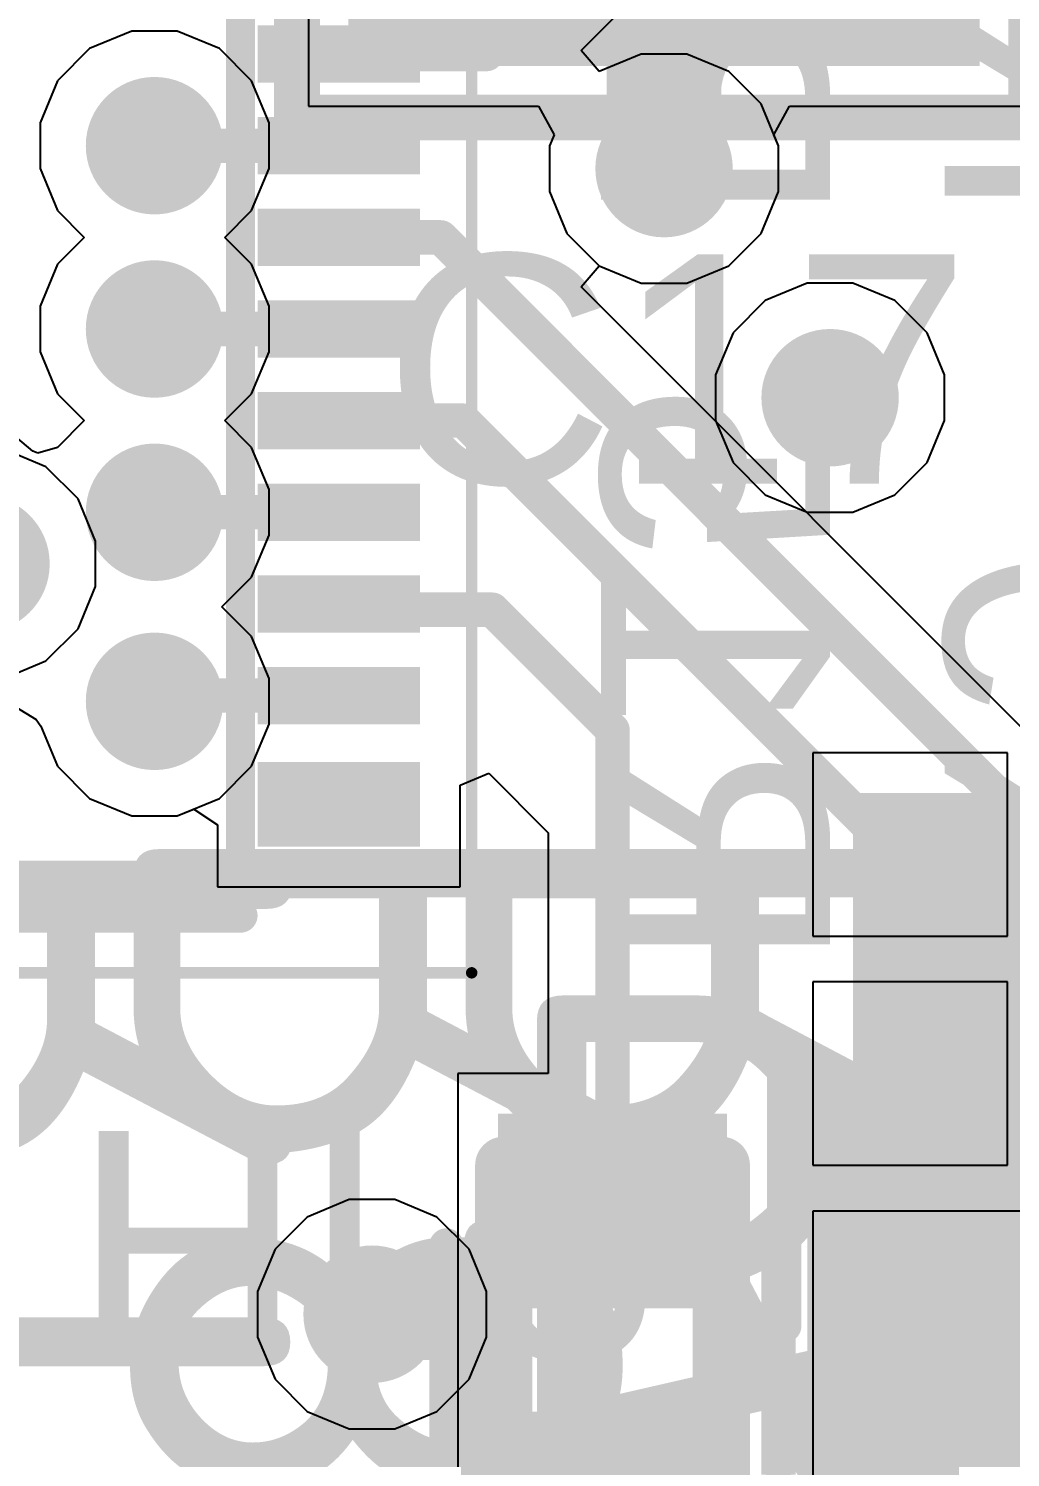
# Model space of a CAD drawing. Header units: inches. Extents: x -1.9 to 51.5, y -1.6 to 35.1.
# Drawn here: x 42.5 to 46.79, y 10.38 to 16.61 of the extents above; entities that cross this region are included whole.
import ezdxf

# ---------------------------------------------------------------- set-up
doc = ezdxf.new("R2010")
doc.units = ezdxf.units.IN
for name, color, linetype in [('Assembly Notes', 76, 'Continuous'), ('Bottom Layer', 76, 'Continuous'), ('Bottom Layer 1', 5, 'Continuous'), ('Bottom Overlay', 54, 'Continuous'), ('Bottom Paste', 16, 'Continuous'), ('Bottom Solder', 6, 'Continuous'), ('Mechanical 13', 56, 'Continuous'), ('Mechanical 15', 56, 'Continuous'), ('Mechanical 16', 56, 'Continuous'), ('Mechanical 5', 56, 'Continuous'), ('Top Layer', 16, 'Continuous'), ('Top Layer 1', 1, 'Continuous'), ('Top Overlay', 2, 'Continuous'), ('Top Paste', 8, 'Continuous'), ('Top Solder', 216, 'Continuous'), ('Via Holes', 16, 'Continuous')]:
    doc.layers.add(name, color=color, linetype=linetype)
doc.styles.add('Arial', font='', dxfattribs={"height": 0.2})
doc.styles.add('GOST type B', font='', dxfattribs={"height": 0.2})
doc.styles.get('Arial').set_extended_font_data('Arial')
doc.styles.get('GOST type B').set_extended_font_data('GOST type B')

# ---------------------------------------------------------------- blocks, each defined once
blk = doc.blocks.new('0603R_B_99')
at = {"layer": 'Bottom Layer 1'}
for points in [[(-0.25000077, 0.47500032), (-0.25000077, -0.47500032), (-1.05000171, -0.47500032), (-1.05000171, 0.47500032)], [(1.04999917, 0.47500032), (1.04999917, -0.47500032), (0.24999823, -0.47500032), (0.24999823, 0.47500032)]]:
    blk.add_hatch(color=5, dxfattribs=at).paths.add_polyline_path(points)
at = {"layer": 'Bottom Paste'}
for points in [[(-0.25000077, 0.47500032), (-0.25000077, -0.47500032), (-1.05000171, -0.47500032), (-1.05000171, 0.47500032)], [(1.04999917, 0.47500032), (1.04999917, -0.47500032), (0.24999823, -0.47500032), (0.24999823, 0.47500032)]]:
    blk.add_hatch(color=16, dxfattribs=at).paths.add_polyline_path(points)
at = {"layer": 'Bottom Solder'}
for points in [[(-0.22499955, 0.50000154), (-0.22499955, -0.50000154), (-1.07500293, -0.50000154), (-1.07500293, 0.50000154)], [(1.07500039, 0.50000154), (1.07500039, -0.50000154), (0.22499701, -0.50000154), (0.22499701, 0.50000154)]]:
    blk.add_hatch(color=6, dxfattribs=at).paths.add_polyline_path(points)
at = {"layer": 'Assembly Notes'}
for points in [[(0.8499983, 0.47500032, 0.2499995, 0.2499995, 0), (-0.8500008399999999, 0.47500032, 0.2499995, 0.2499995, 0)], [(-0.8500008399999999, -0.47500032, 0.2499995, 0.2499995, 0), (-0.8500008399999999, 0.47500032, 0.2499995, 0.2499995, 0)], [(0.8499983, -0.47500032, 0.2499995, 0.2499995, 0), (-0.8500008399999999, -0.47500032, 0.2499995, 0.2499995, 0)]]:
    blk.add_lwpolyline(points, format="xyseb", dxfattribs=at)
for points in [[(-0.9125000799999999, 0.47500032, 0.12499848, 0.12499848, 1), (-0.7875015999999999, 0.47500032, 0.12499848, 0.12499848, 1)], [(-0.9125000799999999, 0.47500032, 0.12499848, 0.12499848, 1), (-0.7875015999999999, 0.47500032, 0.12499848, 0.12499848, 1)], [(-0.9125000799999999, -0.47500032, 0.12499848, 0.12499848, 1), (-0.7875015999999999, -0.47500032, 0.12499848, 0.12499848, 1)], [(-0.9125000799999999, -0.47500032, 0.12499848, 0.12499848, 1), (-0.7875015999999999, -0.47500032, 0.12499848, 0.12499848, 1)]]:
    blk.add_lwpolyline(points, format="xyseb", close=True, dxfattribs=at)
at = {"layer": 'Bottom Overlay'}
for points in [[(0.499999, 0.72499982, 0.1499997, 0.1499997, 0), (-0.499999, 0.72499982, 0.1499997, 0.1499997, 0)], [(0.499999, -0.72499982, 0.1499997, 0.1499997, 0), (-0.499999, -0.72499982, 0.1499997, 0.1499997, 0)]]:
    blk.add_lwpolyline(points, format="xyseb", dxfattribs=at)
for points in [[(-0.53749956, 0.72499982, 0.07499858, 0.07499858, 1), (-0.46249844, 0.72499982, 0.07499858, 0.07499858, 1)], [(-0.53749956, -0.72499982, 0.07499858, 0.07499858, 1), (-0.46249844, -0.72499982, 0.07499858, 0.07499858, 1)]]:
    blk.add_lwpolyline(points, format="xyseb", close=True, dxfattribs=at)
at = {"layer": 'Assembly Notes', "style": 'GOST type B', "text_generation_flag": 2}
blk.add_text('R14', height=2.15000078, rotation=-180, dxfattribs=at).set_placement((-2.40000028, -1.39999974))
blk = doc.blocks.new('0603R_B_102')
at = {"layer": 'Bottom Layer 1'}
for points in [[(-0.25000077, 0.47500032), (-0.25000077, -0.47500032), (-1.05000171, -0.47500032), (-1.05000171, 0.47500032)], [(1.04999917, 0.47500032), (1.04999917, -0.47500032), (0.24999823, -0.47500032), (0.24999823, 0.47500032)]]:
    blk.add_hatch(color=5, dxfattribs=at).paths.add_polyline_path(points)
at = {"layer": 'Bottom Paste'}
for points in [[(-0.25000077, 0.47500032), (-0.25000077, -0.47500032), (-1.05000171, -0.47500032), (-1.05000171, 0.47500032)], [(1.04999917, 0.47500032), (1.04999917, -0.47500032), (0.24999823, -0.47500032), (0.24999823, 0.47500032)]]:
    blk.add_hatch(color=16, dxfattribs=at).paths.add_polyline_path(points)
at = {"layer": 'Bottom Solder'}
for points in [[(-0.22499955, 0.50000154), (-0.22499955, -0.50000154), (-1.07500293, -0.50000154), (-1.07500293, 0.50000154)], [(1.07500039, 0.50000154), (1.07500039, -0.50000154), (0.22499701, -0.50000154), (0.22499701, 0.50000154)]]:
    blk.add_hatch(color=6, dxfattribs=at).paths.add_polyline_path(points)
at = {"layer": 'Assembly Notes'}
for points in [[(-0.8500008399999999, -0.47500032, 0.2499995, 0.2499995, 0), (-0.8500008399999999, 0.47500032, 0.2499995, 0.2499995, 0)], [(0.8499983, -0.47500032, 0.2499995, 0.2499995, 0), (-0.8500008399999999, -0.47500032, 0.2499995, 0.2499995, 0)]]:
    blk.add_lwpolyline(points, format="xyseb", dxfattribs=at)
blk.add_lwpolyline([(-0.9125000799999999, -0.47500032, 0.12499848, 0.12499848, 1), (-0.7875015999999999, -0.47500032, 0.12499848, 0.12499848, 1)], format="xyseb", close=True, dxfattribs=at)
blk.add_lwpolyline([(-0.9125000799999999, -0.47500032, 0.12499848, 0.12499848, 1), (-0.7875015999999999, -0.47500032, 0.12499848, 0.12499848, 1)], format="xyseb", close=True, dxfattribs=at)
at = {"layer": 'Bottom Overlay'}
blk.add_lwpolyline([(0.499999, -0.72499982, 0.1499997, 0.1499997, 0), (-0.499999, -0.72499982, 0.1499997, 0.1499997, 0)], format="xyseb", dxfattribs=at)
for points in [[(-0.53749956, -0.72499982, 0.07499858, 0.07499858, 1), (-0.46249844, -0.72499982, 0.07499858, 0.07499858, 1)], [(0.46249844, -0.72499982, 0.07499858, 0.07499858, 1), (0.53749956, -0.72499982, 0.07499858, 0.07499858, 1)]]:
    blk.add_lwpolyline(points, format="xyseb", close=True, dxfattribs=at)
at = {"layer": 'Assembly Notes', "style": 'GOST type B', "text_generation_flag": 2}
blk.add_text('R8', height=2.15000078, rotation=-180, dxfattribs=at).set_placement((-2.40000028, -1.39999974))
blk = doc.blocks.new('0603R_B_103')
at = {"layer": 'Assembly Notes', "style": 'GOST type B', "text_generation_flag": 2}
blk.add_text('R7', height=2.15000078, rotation=-180, dxfattribs=at).set_placement((-2.40000028, -1.39999974))
blk = doc.blocks.new('DF40C_40DP_B_106')
at = {"layer": 'Bottom Layer 1'}
for points in [[(0.90000074, 1.68500171), (1.10000034, 1.68500171), (1.10000034, 1.02500049), (0.90000074, 1.02500049)], [(1.29999994, 1.68500171), (1.49999954, 1.68500171), (1.49999954, 1.02500049), (1.29999994, 1.02500049)], [(1.69999914, 1.68500171), (1.89999874, 1.68500171), (1.89999874, 1.02500049), (1.69999914, 1.02500049)], [(2.10000088, 1.68500171), (2.30000048, 1.68500171), (2.30000048, 1.02500049), (2.10000088, 1.02500049)], [(2.50000008, 1.68500171), (2.69999968, 1.68500171), (2.69999968, 1.02500049), (2.50000008, 1.02500049)], [(2.89999928, 1.68500171), (3.09999888, 1.68500171), (3.09999888, 1.02500049), (2.89999928, 1.02500049)], [(3.300001019999999, 1.68500171), (3.50000062, 1.68500171), (3.50000062, 1.02500049), (3.300001019999999, 1.02500049)], [(3.70000022, 1.68500171), (3.89999982, 1.68500171), (3.89999982, 1.02500049), (3.70000022, 1.02500049)], [(4.11500066, 1.68500171), (4.435000019999999, 1.68500171), (4.435000019999999, 1.02500049), (4.11500066, 1.02500049)]]:
    blk.add_hatch(color=5, dxfattribs=at).paths.add_polyline_path(points)
at = {"layer": 'Bottom Paste'}
for points in [[(0.90000074, 1.68500171), (1.10000034, 1.68500171), (1.10000034, 1.02500049), (0.90000074, 1.02500049)], [(1.29999994, 1.68500171), (1.49999954, 1.68500171), (1.49999954, 1.02500049), (1.29999994, 1.02500049)], [(1.69999914, 1.68500171), (1.89999874, 1.68500171), (1.89999874, 1.02500049), (1.69999914, 1.02500049)], [(2.10000088, 1.68500171), (2.30000048, 1.68500171), (2.30000048, 1.02500049), (2.10000088, 1.02500049)], [(2.50000008, 1.68500171), (2.69999968, 1.68500171), (2.69999968, 1.02500049), (2.50000008, 1.02500049)], [(2.89999928, 1.68500171), (3.09999888, 1.68500171), (3.09999888, 1.02500049), (2.89999928, 1.02500049)], [(3.300001019999999, 1.68500171), (3.50000062, 1.68500171), (3.50000062, 1.02500049), (3.300001019999999, 1.02500049)], [(3.70000022, 1.68500171), (3.89999982, 1.68500171), (3.89999982, 1.02500049), (3.70000022, 1.02500049)], [(4.11500066, 1.68500171), (4.435000019999999, 1.68500171), (4.435000019999999, 1.02500049), (4.11500066, 1.02500049)]]:
    blk.add_hatch(color=16, dxfattribs=at).paths.add_polyline_path(points)
at = {"layer": 'Bottom Solder'}
for points in [[(0.87499952, 1.71000293), (1.12500156, 1.71000293), (1.12500156, 0.9999992699999999), (0.87499952, 0.9999992699999999)], [(1.27499872, 1.71000293), (1.52500076, 1.71000293), (1.52500076, 0.9999992699999999), (1.27499872, 0.9999992699999999)], [(1.67499792, 1.71000293), (1.92499996, 1.71000293), (1.92499996, 0.9999992699999999), (1.67499792, 0.9999992699999999)], [(2.07499966, 1.71000293), (2.3250017, 1.71000293), (2.3250017, 0.9999992699999999), (2.07499966, 0.9999992699999999)], [(2.47499886, 1.71000293), (2.7250009, 1.71000293), (2.7250009, 0.9999992699999999), (2.47499886, 0.9999992699999999)], [(2.87499806, 1.71000293), (3.1250001, 1.71000293), (3.1250001, 0.9999992699999999), (2.87499806, 0.9999992699999999)], [(3.2749998, 1.71000293), (3.52500184, 1.71000293), (3.52500184, 0.9999992699999999), (3.2749998, 0.9999992699999999)], [(3.674999, 1.71000293), (3.925001039999999, 1.71000293), (3.925001039999999, 0.9999992699999999), (3.674999, 0.9999992699999999)], [(4.08999944, 1.71000293), (4.46000124, 1.71000293), (4.46000124, 0.9999992699999999), (4.08999944, 0.9999992699999999)]]:
    blk.add_hatch(color=6, dxfattribs=at).paths.add_polyline_path(points)
at = {"layer": 'Bottom Overlay'}
blk.add_lwpolyline([(4.760000639999999, -0.9249994199999999, 0.1499997, 0.1499997, 0), (4.760000639999999, 0.9249994199999999, 0.1499997, 0.1499997, 0)], format="xyseb", dxfattribs=at)
blk.add_lwpolyline([(4.72250008, 0.9249994199999999, 0.07499858, 0.07499858, 1), (4.797501199999999, 0.9249994199999999, 0.07499858, 0.07499858, 1)], format="xyseb", close=True, dxfattribs=at)
at = {"layer": 'Mechanical 13'}
for points in [[(4.760000639999999, 0.9249994199999999, 0.127, 0.127, 0), (-4.760000639999999, 0.9249994199999999, 0.127, 0.127, 0)], [(4.760000639999999, -0.9249994199999999, 0.127, 0.127, 0), (4.760000639999999, 0.9249994199999999, 0.127, 0.127, 0)]]:
    blk.add_lwpolyline(points, format="xyseb", dxfattribs=at)
blk.add_lwpolyline([(4.72825064, 0.9249994199999999, 0.0635, 0.0635, 1), (4.79175064, 0.9249994199999999, 0.0635, 0.0635, 1)], format="xyseb", close=True, dxfattribs=at)
blk.add_lwpolyline([(4.72825064, 0.9249994199999999, 0.0635, 0.0635, 1), (4.79175064, 0.9249994199999999, 0.0635, 0.0635, 1)], format="xyseb", close=True, dxfattribs=at)
at = {"layer": 'Mechanical 15'}
for points in [[(5.01000014, 1.93499994, 0.0499999, 0.0499999, 0), (-5.01000014, 1.93499994, 0.0499999, 0.0499999, 0)], [(5.01000014, -1.93499994, 0.0499999, 0.0499999, 0), (5.01000014, 1.93499994, 0.0499999, 0.0499999, 0)]]:
    blk.add_lwpolyline(points, format="xyseb", dxfattribs=at)
blk.add_lwpolyline([(4.9975008, 1.93499994, 0.02499868, 0.02499868, 1), (5.02249948, 1.93499994, 0.02499868, 0.02499868, 1)], format="xyseb", close=True, dxfattribs=at)
blk.add_lwpolyline([(4.9975008, 1.93499994, 0.02499868, 0.02499868, 1), (5.02249948, 1.93499994, 0.02499868, 0.02499868, 1)], format="xyseb", close=True, dxfattribs=at)
blk = doc.blocks.new('0603R_164')
at = {"layer": 'Top Layer 1'}
for points in [[(-1.05000171, -0.47500032), (-1.05000171, 0.47500032), (-0.25000077, 0.47500032), (-0.25000077, -0.47500032)], [(0.24999823, -0.47500032), (0.24999823, 0.47500032), (1.04999917, 0.47500032), (1.04999917, -0.47500032)]]:
    blk.add_hatch(color=1, dxfattribs=at).paths.add_polyline_path(points)
at = {"layer": 'Top Paste'}
for points in [[(-1.05000171, -0.47500032), (-1.05000171, 0.47500032), (-0.25000077, 0.47500032), (-0.25000077, -0.47500032)], [(0.24999823, -0.47500032), (0.24999823, 0.47500032), (1.04999917, 0.47500032), (1.04999917, -0.47500032)]]:
    blk.add_hatch(color=8, dxfattribs=at).paths.add_polyline_path(points)
at = {"layer": 'Top Solder'}
for points in [[(-1.07500293, -0.50000154), (-1.07500293, 0.50000154), (-0.22499955, 0.50000154), (-0.22499955, -0.50000154)], [(0.22499701, -0.50000154), (0.22499701, 0.50000154), (1.07500039, 0.50000154), (1.07500039, -0.50000154)]]:
    blk.add_hatch(color=216, dxfattribs=at).paths.add_polyline_path(points)
at = {"layer": 'Assembly Notes'}
for points in [[(-0.8500008399999999, 0.47500032, 0.2499995, 0.2499995, 0), (0.8499983, 0.47500032, 0.2499995, 0.2499995, 0)], [(-0.8500008399999999, -0.47500032, 0.2499995, 0.2499995, 0), (-0.8500008399999999, 0.47500032, 0.2499995, 0.2499995, 0)], [(0.8499983, -0.47500032, 0.2499995, 0.2499995, 0), (0.8499983, 0.47500032, 0.2499995, 0.2499995, 0)], [(-0.8500008399999999, -0.47500032, 0.2499995, 0.2499995, 0), (0.8499983, -0.47500032, 0.2499995, 0.2499995, 0)]]:
    blk.add_lwpolyline(points, format="xyseb", dxfattribs=at)
for points in [[(-0.9125000799999999, 0.47500032, 0.12499848, 0.12499848, 1), (-0.7875015999999999, 0.47500032, 0.12499848, 0.12499848, 1)], [(-0.9125000799999999, 0.47500032, 0.12499848, 0.12499848, 1), (-0.7875015999999999, 0.47500032, 0.12499848, 0.12499848, 1)], [(0.78749906, 0.47500032, 0.12499848, 0.12499848, 1), (0.9124975399999999, 0.47500032, 0.12499848, 0.12499848, 1)], [(0.78749906, 0.47500032, 0.12499848, 0.12499848, 1), (0.9124975399999999, 0.47500032, 0.12499848, 0.12499848, 1)], [(-0.9125000799999999, -0.47500032, 0.12499848, 0.12499848, 1), (-0.7875015999999999, -0.47500032, 0.12499848, 0.12499848, 1)], [(-0.9125000799999999, -0.47500032, 0.12499848, 0.12499848, 1), (-0.7875015999999999, -0.47500032, 0.12499848, 0.12499848, 1)], [(0.78749906, -0.47500032, 0.12499848, 0.12499848, 1), (0.9124975399999999, -0.47500032, 0.12499848, 0.12499848, 1)], [(0.78749906, -0.47500032, 0.12499848, 0.12499848, 1), (0.9124975399999999, -0.47500032, 0.12499848, 0.12499848, 1)]]:
    blk.add_lwpolyline(points, format="xyseb", close=True, dxfattribs=at)
at = {"layer": 'Top Overlay'}
for points in [[(-0.499999, 0.72499982, 0.1499997, 0.1499997, 0), (0.499999, 0.72499982, 0.1499997, 0.1499997, 0)], [(-0.499999, -0.72499982, 0.1499997, 0.1499997, 0), (0.499999, -0.72499982, 0.1499997, 0.1499997, 0)]]:
    blk.add_lwpolyline(points, format="xyseb", dxfattribs=at)
for points in [[(-0.53749956, 0.72499982, 0.07499858, 0.07499858, 1), (-0.46249844, 0.72499982, 0.07499858, 0.07499858, 1)], [(0.46249844, 0.72499982, 0.07499858, 0.07499858, 1), (0.53749956, 0.72499982, 0.07499858, 0.07499858, 1)], [(-0.53749956, -0.72499982, 0.07499858, 0.07499858, 1), (-0.46249844, -0.72499982, 0.07499858, 0.07499858, 1)], [(0.46249844, -0.72499982, 0.07499858, 0.07499858, 1), (0.53749956, -0.72499982, 0.07499858, 0.07499858, 1)]]:
    blk.add_lwpolyline(points, format="xyseb", close=True, dxfattribs=at)
at = {"layer": 'Assembly Notes', "style": 'GOST type B'}
blk.add_text('R6', height=2.15000078, rotation=360, dxfattribs=at).set_placement((-2.40000028, 1.39999974))
blk = doc.blocks.new('0805D_170')
at = {"layer": 'Top Layer 1'}
for points in [[(-1.70000041, -0.7499997700000002), (-1.70000041, 0.7499997699999997), (-0.3000006700000001, 0.7499997700000002), (-0.3000006699999999, -0.7499997699999997)], [(0.3000006700000001, -0.7499997700000002), (0.3000006699999999, 0.7499997699999997), (1.70000041, 0.7499997700000002), (1.70000041, -0.7499997699999997)]]:
    blk.add_hatch(color=1, dxfattribs=at).paths.add_polyline_path(points)
at = {"layer": 'Top Paste'}
for points in [[(-1.70000041, -0.7499997700000002), (-1.70000041, 0.7499997699999997), (-0.3000006700000001, 0.7499997700000002), (-0.3000006699999999, -0.7499997699999997)], [(0.3000006700000001, -0.7499997700000002), (0.3000006699999999, 0.7499997699999997), (1.70000041, 0.7499997700000002), (1.70000041, -0.7499997699999997)]]:
    blk.add_hatch(color=8, dxfattribs=at).paths.add_polyline_path(points)
at = {"layer": 'Top Solder'}
for points in [[(-1.72500163, -0.7750009900000001), (-1.72500163, 0.7750009899999998), (-0.2749994500000001, 0.7750009900000001), (-0.2749994499999999, -0.7750009899999998)], [(0.2749994500000001, -0.7750009900000001), (0.2749994499999999, 0.7750009899999998), (1.72500163, 0.7750009900000001), (1.72500163, -0.7750009899999998)]]:
    blk.add_hatch(color=216, dxfattribs=at).paths.add_polyline_path(points)
at = {"layer": 'Top Overlay'}
for points in [[(0.5999987999999999, 1.07499912, 0.1499997, 0.1499997, 0), (-0.5999987999999999, 1.07499912, 0.1499997, 0.1499997, 0)], [(1.97499986, 1.07499912, 0.1499997, 0.1499997, 0), (1.32500116, 1.07499912, 0.1499997, 0.1499997, 0)], [(1.97499986, 0.4250004199999999, 0.1499997, 0.1499997, 0), (1.97499986, 1.07499912, 0.1499997, 0.1499997, 0)], [(1.97499986, -1.07499912, 0.1499997, 0.1499997, 0), (1.97499986, -0.4250004199999999, 0.1499997, 0.1499997, 0)], [(0.5999987999999999, -1.07499912, 0.1499997, 0.1499997, 0), (-0.5999987999999999, -1.07499912, 0.1499997, 0.1499997, 0)], [(1.97499986, -1.07499912, 0.1499997, 0.1499997, 0), (1.32500116, -1.07499912, 0.1499997, 0.1499997, 0)]]:
    blk.add_lwpolyline(points, format="xyseb", dxfattribs=at)
for points in [[(-0.63749936, 1.07499912, 0.07499858, 0.07499858, 1), (-0.56249824, 1.07499912, 0.07499858, 0.07499858, 1)], [(0.56249824, 1.07499912, 0.07499858, 0.07499858, 1), (0.63749936, 1.07499912, 0.07499858, 0.07499858, 1)], [(1.2875006, 1.07499912, 0.07499858, 0.07499858, 1), (1.36250172, 1.07499912, 0.07499858, 0.07499858, 1)], [(1.9374993, 1.07499912, 0.07499858, 0.07499858, 1), (2.01250042, 1.07499912, 0.07499858, 0.07499858, 1)], [(1.9374993, 1.07499912, 0.07499858, 0.07499858, 1), (2.01250042, 1.07499912, 0.07499858, 0.07499858, 1)], [(1.9374993, 0.4250004199999999, 0.07499858, 0.07499858, 1), (2.01250042, 0.4250004199999999, 0.07499858, 0.07499858, 1)], [(1.9374993, -0.4250004199999999, 0.07499858, 0.07499858, 1), (2.01250042, -0.4250004199999999, 0.07499858, 0.07499858, 1)], [(-0.63749936, -1.07499912, 0.07499858, 0.07499858, 1), (-0.56249824, -1.07499912, 0.07499858, 0.07499858, 1)], [(0.56249824, -1.07499912, 0.07499858, 0.07499858, 1), (0.63749936, -1.07499912, 0.07499858, 0.07499858, 1)], [(1.2875006, -1.07499912, 0.07499858, 0.07499858, 1), (1.36250172, -1.07499912, 0.07499858, 0.07499858, 1)], [(1.9374993, -1.07499912, 0.07499858, 0.07499858, 1), (2.01250042, -1.07499912, 0.07499858, 0.07499858, 1)], [(1.9374993, -1.07499912, 0.07499858, 0.07499858, 1), (2.01250042, -1.07499912, 0.07499858, 0.07499858, 1)]]:
    blk.add_lwpolyline(points, format="xyseb", close=True, dxfattribs=at)
blk = doc.blocks.new('1210C_176')
at = {"layer": 'Top Layer 1'}
for points in [[(-2.10207606, 1.35309991), (-1.14792506, 1.35309991), (-1.14792506, -1.35309991), (-2.10207606, -1.35309991)], [(1.14792506, 1.35309991), (2.10207606, 1.35309991), (2.10207606, -1.35309991), (1.14792506, -1.35309991)]]:
    blk.add_hatch(color=1, dxfattribs=at).paths.add_polyline_path(points)
at = {"layer": 'Top Paste'}
for points in [[(-2.10207606, 1.35309991), (-1.14792506, 1.35309991), (-1.14792506, -1.35309991), (-2.10207606, -1.35309991)], [(1.14792506, 1.35309991), (2.10207606, 1.35309991), (2.10207606, -1.35309991), (1.14792506, -1.35309991)]]:
    blk.add_hatch(color=8, dxfattribs=at).paths.add_polyline_path(points)
at = {"layer": 'Top Solder'}
for points in [[(-2.12707728, 1.37810113), (-1.12292384, 1.37810113), (-1.12292384, -1.37810113), (-2.12707728, -1.37810113)], [(1.12292384, 1.37810113), (2.12707728, 1.37810113), (2.12707728, -1.37810113), (1.12292384, -1.37810113)]]:
    blk.add_hatch(color=216, dxfattribs=at).paths.add_polyline_path(points)
at = {"layer": 'Mechanical 13'}
for points in [[(-1.59999934, 1.25000004, 0.1999996, 0.1999996, 0), (1.59999934, 1.25000004, 0.1999996, 0.1999996, 0)], [(-1.59999934, 1.25000004, 0.1999996, 0.1999996, 0), (-1.59999934, -1.25000004, 0.1999996, 0.1999996, 0)], [(1.59999934, 1.25000004, 0.1999996, 0.1999996, 0), (1.59999934, -1.25000004, 0.1999996, 0.1999996, 0)], [(-1.59999934, -1.25000004, 0.1999996, 0.1999996, 0), (1.59999934, -1.25000004, 0.1999996, 0.1999996, 0)]]:
    blk.add_lwpolyline(points, format="xyseb", dxfattribs=at)
for points in [[(-1.64999924, 1.25000004, 0.0999998, 0.0999998, 1), (-1.54999944, 1.25000004, 0.0999998, 0.0999998, 1)], [(-1.64999924, 1.25000004, 0.0999998, 0.0999998, 1), (-1.54999944, 1.25000004, 0.0999998, 0.0999998, 1)], [(1.54999944, 1.25000004, 0.0999998, 0.0999998, 1), (1.64999924, 1.25000004, 0.0999998, 0.0999998, 1)], [(1.54999944, 1.25000004, 0.0999998, 0.0999998, 1), (1.64999924, 1.25000004, 0.0999998, 0.0999998, 1)], [(-1.64999924, -1.25000004, 0.0999998, 0.0999998, 1), (-1.54999944, -1.25000004, 0.0999998, 0.0999998, 1)], [(-1.64999924, -1.25000004, 0.0999998, 0.0999998, 1), (-1.54999944, -1.25000004, 0.0999998, 0.0999998, 1)], [(1.54999944, -1.25000004, 0.0999998, 0.0999998, 1), (1.64999924, -1.25000004, 0.0999998, 0.0999998, 1)], [(1.54999944, -1.25000004, 0.0999998, 0.0999998, 1), (1.64999924, -1.25000004, 0.0999998, 0.0999998, 1)]]:
    blk.add_lwpolyline(points, format="xyseb", close=True, dxfattribs=at)
at = {"layer": 'Mechanical 15'}
for points in [[(-2.35207556, 1.60309814, 0.1999996, 0.1999996, 0), (2.35207556, 1.60309814, 0.1999996, 0.1999996, 0)], [(-2.35207556, 1.60309814, 0.1999996, 0.1999996, 0), (-2.35207556, -1.60310068, 0.1999996, 0.1999996, 0)], [(2.35207556, 1.60309814, 0.1999996, 0.1999996, 0), (2.35207556, -1.60310068, 0.1999996, 0.1999996, 0)], [(-2.35207556, -1.60310068, 0.1999996, 0.1999996, 0), (2.35207556, -1.60310068, 0.1999996, 0.1999996, 0)]]:
    blk.add_lwpolyline(points, format="xyseb", dxfattribs=at)
for points in [[(-2.40207546, 1.60309814, 0.0999998, 0.0999998, 1), (-2.30207566, 1.60309814, 0.0999998, 0.0999998, 1)], [(-2.40207546, 1.60309814, 0.0999998, 0.0999998, 1), (-2.30207566, 1.60309814, 0.0999998, 0.0999998, 1)], [(2.30207566, 1.60309814, 0.0999998, 0.0999998, 1), (2.40207546, 1.60309814, 0.0999998, 0.0999998, 1)], [(2.30207566, 1.60309814, 0.0999998, 0.0999998, 1), (2.40207546, 1.60309814, 0.0999998, 0.0999998, 1)], [(-2.40207546, -1.60310068, 0.0999998, 0.0999998, 1), (-2.30207566, -1.60310068, 0.0999998, 0.0999998, 1)], [(-2.40207546, -1.60310068, 0.0999998, 0.0999998, 1), (-2.30207566, -1.60310068, 0.0999998, 0.0999998, 1)], [(2.30207566, -1.60310068, 0.0999998, 0.0999998, 1), (2.40207546, -1.60310068, 0.0999998, 0.0999998, 1)], [(2.30207566, -1.60310068, 0.0999998, 0.0999998, 1), (2.40207546, -1.60310068, 0.0999998, 0.0999998, 1)]]:
    blk.add_lwpolyline(points, format="xyseb", close=True, dxfattribs=at)
at = {"layer": 'Mechanical 16'}
for points in [[(0, 0.499999, 0.0999998, 0.0999998, 0), (0, -0.499999, 0.0999998, 0.0999998, 0)], [(-0.499999, 0, 0.0999998, 0.0999998, 0), (0.499999, 0, 0.0999998, 0.0999998, 0)]]:
    blk.add_lwpolyline(points, format="xyseb", dxfattribs=at)
for points in [[(-0.02499868, 0.499999, 0.0499999, 0.0499999, 1), (0.02499868, 0.499999, 0.0499999, 0.0499999, 1)], [(-0.5249976799999999, 0, 0.0499999, 0.0499999, 1), (-0.47500032, 0, 0.0499999, 0.0499999, 1)], [(0.47500032, 0, 0.0499999, 0.0499999, 1), (0.5249976799999999, 0, 0.0499999, 0.0499999, 1)], [(-0.02499868, -0.499999, 0.0499999, 0.0499999, 1), (0.02499868, -0.499999, 0.0499999, 0.0499999, 1)]]:
    blk.add_lwpolyline(points, format="xyseb", close=True, dxfattribs=at)
at = {"layer": 'Mechanical 5'}
for points in [[(-2.35207556, 1.60309814, 0.1999996, 0.1999996, 0), (2.35207556, 1.60309814, 0.1999996, 0.1999996, 0)], [(-2.35207556, 1.60309814, 0.1999996, 0.1999996, 0), (-2.35207556, -1.60310322, 0.1999996, 0.1999996, 0)], [(2.35207556, 1.60309814, 0.1999996, 0.1999996, 0), (2.35207556, -1.60310322, 0.1999996, 0.1999996, 0)], [(-2.35207556, -1.60310322, 0.1999996, 0.1999996, 0), (2.35207556, -1.60310322, 0.1999996, 0.1999996, 0)]]:
    blk.add_lwpolyline(points, format="xyseb", dxfattribs=at)
for points in [[(-2.40207546, 1.60309814, 0.0999998, 0.0999998, 1), (-2.30207566, 1.60309814, 0.0999998, 0.0999998, 1)], [(-2.40207546, 1.60309814, 0.0999998, 0.0999998, 1), (-2.30207566, 1.60309814, 0.0999998, 0.0999998, 1)], [(2.30207566, 1.60309814, 0.0999998, 0.0999998, 1), (2.40207546, 1.60309814, 0.0999998, 0.0999998, 1)], [(2.30207566, 1.60309814, 0.0999998, 0.0999998, 1), (2.40207546, 1.60309814, 0.0999998, 0.0999998, 1)], [(-2.40207546, -1.60310322, 0.0999998, 0.0999998, 1), (-2.30207566, -1.60310322, 0.0999998, 0.0999998, 1)], [(-2.40207546, -1.60310322, 0.0999998, 0.0999998, 1), (-2.30207566, -1.60310322, 0.0999998, 0.0999998, 1)], [(2.30207566, -1.60310322, 0.0999998, 0.0999998, 1), (2.40207546, -1.60310322, 0.0999998, 0.0999998, 1)], [(2.30207566, -1.60310322, 0.0999998, 0.0999998, 1), (2.40207546, -1.60310322, 0.0999998, 0.0999998, 1)]]:
    blk.add_lwpolyline(points, format="xyseb", close=True, dxfattribs=at)
at = {"layer": 'Top Overlay'}
for points in [[(-0.75000104, 1.27500126, 0.1499997, 0.1499997, 0), (0.75000104, 1.27500126, 0.1499997, 0.1499997, 0)], [(0, 0.9249994199999999, 0.1499997, 0.1499997, 0), (0, 0, 0.1499997, 0.1499997, 0)], [(0, 0, 0.1499997, 0.1499997, 0), (0, -0.9249994199999999, 0.1499997, 0.1499997, 0)], [(-0.75000104, -1.27500126, 0.1499997, 0.1499997, 0), (0.75000104, -1.27500126, 0.1499997, 0.1499997, 0)]]:
    blk.add_lwpolyline(points, format="xyseb", dxfattribs=at)
for points in [[(-0.7875015999999999, 1.27500126, 0.07499858, 0.07499858, 1), (-0.7125004799999999, 1.27500126, 0.07499858, 0.07499858, 1)], [(0.7125004799999999, 1.27500126, 0.07499858, 0.07499858, 1), (0.7875015999999999, 1.27500126, 0.07499858, 0.07499858, 1)], [(-0.03750056, 0.9249994199999999, 0.07499858, 0.07499858, 1), (0.03750056, 0.9249994199999999, 0.07499858, 0.07499858, 1)], [(-0.03750056, 0, 0.07499858, 0.07499858, 1), (0.03750056, 0, 0.07499858, 0.07499858, 1)], [(-0.03750056, 0, 0.07499858, 0.07499858, 1), (0.03750056, 0, 0.07499858, 0.07499858, 1)], [(-0.03750056, -0.9249994199999999, 0.07499858, 0.07499858, 1), (0.03750056, -0.9249994199999999, 0.07499858, 0.07499858, 1)], [(-0.7875015999999999, -1.27500126, 0.07499858, 0.07499858, 1), (-0.7125004799999999, -1.27500126, 0.07499858, 0.07499858, 1)], [(0.7125004799999999, -1.27500126, 0.07499858, 0.07499858, 1), (0.7875015999999999, -1.27500126, 0.07499858, 0.07499858, 1)]]:
    blk.add_lwpolyline(points, format="xyseb", close=True, dxfattribs=at)
at = {"layer": 'Mechanical 5', "style": 'Arial'}
blk.add_text('C17', height=1.00000054, dxfattribs=at).set_placement((-1.016e-05, 0.01108456))

msp = doc.modelspace()

# ---------------------------------------------------------------- hatches: boundary and pattern name
at = {"layer": 'Bottom Layer'}
h = msp.add_hatch(color=76, dxfattribs=at)
edge = h.paths.add_edge_path()
edge.add_arc((43.05000026, 16.10000082), 0.2999994, 0, 360)
h = msp.add_hatch(color=76, dxfattribs=at)
edge = h.paths.add_edge_path()
edge.add_arc((45.27499962, 16.00000102), 0.2999994, 0, 360)
h = msp.add_hatch(color=76, dxfattribs=at)
edge = h.paths.add_edge_path()
edge.add_arc((43.05000026, 15.29999988), 0.2999994, 0, 360)
h = msp.add_hatch(color=76, dxfattribs=at)
edge = h.paths.add_edge_path()
edge.add_arc((46.00003753999999, 15.0000208), 0.2999994, 0, 360)
h = msp.add_hatch(color=76, dxfattribs=at)
edge = h.paths.add_edge_path()
edge.add_arc((43.05000026, 14.49999894), 0.2999994, 0, 360)
h = msp.add_hatch(color=76, dxfattribs=at)
edge = h.paths.add_edge_path()
edge.add_arc((42.2924224, 14.27500066), 0.2999994, 0, 360)
h = msp.add_hatch(color=76, dxfattribs=at)
edge = h.paths.add_edge_path()
edge.add_arc((43.05000026, 13.67499932), 0.2999994, 0, 360)
h = msp.add_hatch(color=76, dxfattribs=at)
edge = h.paths.add_edge_path()
edge.add_arc((44.00003646, 11.00001864), 0.2999994, 0, 360)
at = {"layer": 'Bottom Layer 1'}
h = msp.add_hatch(color=5, dxfattribs=at)
edge = h.paths.add_edge_path()
edge.add_arc((43.05000026, 16.10000082), 0.2999994, 0, 360)
h = msp.add_hatch(color=5, dxfattribs=at)
edge = h.paths.add_edge_path()
edge.add_arc((45.27499962, 16.00000102), 0.2999994, 0, 360)
h = msp.add_hatch(color=5, dxfattribs=at)
edge = h.paths.add_edge_path()
edge.add_arc((43.05000026, 15.29999988), 0.2999994, 0, 360)
h = msp.add_hatch(color=5, dxfattribs=at)
edge = h.paths.add_edge_path()
edge.add_arc((46.00003753999999, 15.0000208), 0.2999994, 0, 360)
h = msp.add_hatch(color=5, dxfattribs=at)
edge = h.paths.add_edge_path()
edge.add_arc((43.05000026, 14.49999894), 0.2999994, 0, 360)
h = msp.add_hatch(color=5, dxfattribs=at)
edge = h.paths.add_edge_path()
edge.add_arc((42.2924224, 14.27500066), 0.2999994, 0, 360)
h = msp.add_hatch(color=5, dxfattribs=at)
edge = h.paths.add_edge_path()
edge.add_arc((43.05000026, 13.67499932), 0.2999994, 0, 360)
h = msp.add_hatch(color=5, dxfattribs=at)
edge = h.paths.add_edge_path()
edge.add_arc((44.00003646, 11.00001864), 0.2999994, 0, 360)
at = {"layer": 'Top Layer'}
h = msp.add_hatch(color=16, dxfattribs=at)
edge = h.paths.add_edge_path()
edge.add_arc((43.05000026, 16.10000082), 0.2999994, 0, 360)
h = msp.add_hatch(color=16, dxfattribs=at)
edge = h.paths.add_edge_path()
edge.add_arc((45.27499962, 16.00000102), 0.2999994, 0, 360)
h = msp.add_hatch(color=16, dxfattribs=at)
edge = h.paths.add_edge_path()
edge.add_arc((43.05000026, 15.29999988), 0.2999994, 0, 360)
h = msp.add_hatch(color=16, dxfattribs=at)
edge = h.paths.add_edge_path()
edge.add_arc((46.00003753999999, 15.0000208), 0.2999994, 0, 360)
h = msp.add_hatch(color=16, dxfattribs=at)
edge = h.paths.add_edge_path()
edge.add_arc((43.05000026, 14.49999894), 0.2999994, 0, 360)
h = msp.add_hatch(color=16, dxfattribs=at)
edge = h.paths.add_edge_path()
edge.add_arc((42.2924224, 14.27500066), 0.2999994, 0, 360)
h = msp.add_hatch(color=16, dxfattribs=at)
edge = h.paths.add_edge_path()
edge.add_arc((43.05000026, 13.67499932), 0.2999994, 0, 360)
h = msp.add_hatch(color=16, dxfattribs=at)
edge = h.paths.add_edge_path()
edge.add_arc((44.00003646, 11.00001864), 0.2999994, 0, 360)
at = {"layer": 'Top Layer 1'}
h = msp.add_hatch(color=1, dxfattribs=at)
edge = h.paths.add_edge_path()
edge.add_arc((43.05000026, 16.10000082), 0.2999994, 0, 360)
h = msp.add_hatch(color=1, dxfattribs=at)
edge = h.paths.add_edge_path()
edge.add_arc((45.27499962, 16.00000102), 0.2999994, 0, 360)
h = msp.add_hatch(color=1, dxfattribs=at)
edge = h.paths.add_edge_path()
edge.add_arc((43.05000026, 15.29999988), 0.2999994, 0, 360)
h = msp.add_hatch(color=1, dxfattribs=at)
edge = h.paths.add_edge_path()
edge.add_arc((46.00003753999999, 15.0000208), 0.2999994, 0, 360)
h = msp.add_hatch(color=1, dxfattribs=at)
edge = h.paths.add_edge_path()
edge.add_arc((43.05000026, 14.49999894), 0.2999994, 0, 360)
h = msp.add_hatch(color=1, dxfattribs=at)
edge = h.paths.add_edge_path()
edge.add_arc((42.2924224, 14.27500066), 0.2999994, 0, 360)
h = msp.add_hatch(color=1, dxfattribs=at)
edge = h.paths.add_edge_path()
edge.add_arc((43.05000026, 13.67499932), 0.2999994, 0, 360)
h = msp.add_hatch(color=1, dxfattribs=at)
edge = h.paths.add_edge_path()
edge.add_arc((44.00003646, 11.00001864), 0.2999994, 0, 360)
at = {"layer": 'Via Holes'}
h = msp.add_hatch(color=7, dxfattribs=at)
edge = h.paths.add_edge_path()
edge.add_arc((43.05000026, 16.10000082), 0.1499997, 0, 360)
h = msp.add_hatch(color=7, dxfattribs=at)
edge = h.paths.add_edge_path()
edge.add_arc((45.27499962, 16.00000102), 0.1499997, 0, 360)
h = msp.add_hatch(color=7, dxfattribs=at)
edge = h.paths.add_edge_path()
edge.add_arc((43.05000026, 15.29999988), 0.1499997, 0, 360)
h = msp.add_hatch(color=7, dxfattribs=at)
edge = h.paths.add_edge_path()
edge.add_arc((46.00003753999999, 15.0000208), 0.1499997, 0, 360)
h = msp.add_hatch(color=7, dxfattribs=at)
edge = h.paths.add_edge_path()
edge.add_arc((43.05000026, 14.49999894), 0.1499997, 0, 360)
h = msp.add_hatch(color=7, dxfattribs=at)
edge = h.paths.add_edge_path()
edge.add_arc((43.05000026, 13.67499932), 0.1499997, 0, 360)
h = msp.add_hatch(color=7, dxfattribs=at)
edge = h.paths.add_edge_path()
edge.add_arc((44.00003646, 11.00001864), 0.1499997, 0, 360)

# ---------------------------------------------------------------- linework, layer by layer
at = {"layer": 'Bottom Layer'}
for p, q in [((45.9005813, 15.5000198), (45.71680976, 15.42390108)), ((46.09949378, 15.5000198), (45.9005813, 15.5000198)), ((46.28326532, 15.42390108), (46.09949378, 15.5000198)), ((45.71680976, 15.42390108), (45.57615726, 15.28324858)), ((46.42391782, 15.28324858), (46.28326532, 15.42390108)), ((45.57615726, 15.28324858), (45.50003854, 15.09947704)), ((46.50003654, 15.09947704), (46.42391782, 15.28324858)), ((45.50003854, 15.09947704), (45.50003854, 14.90056456)), ((46.50003654, 14.90056456), (46.50003654, 15.09947704)), ((45.50003854, 14.90056456), (45.57615726, 14.71679302)), ((46.42391782, 14.71679302), (46.50003654, 14.90056456)), ((42.57565018, 14.69888094), (42.39187864, 14.77499966)), ((42.71630268, 14.55822844), (42.57565018, 14.69888094)), ((45.57615726, 14.71679302), (45.71680976, 14.57614052)), ((46.28326532, 14.57614052), (46.42391782, 14.71679302)), ((42.7924214, 14.3744569), (42.71630268, 14.55822844)), ((45.71680976, 14.57614052), (45.9005813, 14.5000218)), ((46.09949378, 14.5000218), (46.28326532, 14.57614052)), ((45.9005813, 14.5000218), (46.09949378, 14.5000218)), ((42.7924214, 14.17554442), (42.7924214, 14.3744569)), ((42.71630268, 13.99177288), (42.7924214, 14.17554442)), ((42.57565018, 13.85112038), (42.71630268, 13.99177288)), ((42.39187864, 13.77500166), (42.57565018, 13.85112038)), ((43.90058021999999, 11.50001764), (43.71680868, 11.42389892)), ((44.0994927, 11.50001764), (43.90058021999999, 11.50001764)), ((44.28326423999999, 11.42389892), (44.0994927, 11.50001764)), ((43.71680868, 11.42389892), (43.57615618, 11.28324642)), ((44.42391674, 11.28324642), (44.28326423999999, 11.42389892)), ((43.57615618, 11.28324642), (43.50003746, 11.09947488)), ((44.50003546, 11.09947488), (44.42391674, 11.28324642)), ((43.50003746, 11.09947488), (43.50003746, 10.9005624)), ((44.50003546, 10.9005624), (44.50003546, 11.09947488)), ((43.50003746, 10.9005624), (43.57615618, 10.71679086)), ((44.42391674, 10.71679086), (44.50003546, 10.9005624)), ((43.57615618, 10.71679086), (43.71680868, 10.57613836)), ((44.28326423999999, 10.57613836), (44.42391674, 10.71679086)), ((43.71680868, 10.57613836), (43.90058021999999, 10.50001964)), ((44.0994927, 10.50001964), (44.28326423999999, 10.57613836)), ((43.90058021999999, 10.50001964), (44.0994927, 10.50001964))]:
    msp.add_line(p, q, dxfattribs=at)
at = {"layer": 'Bottom Layer 1'}
for p, q in [((44.9126229, 16.51609854), (48.89826136, 20.501737)), ((44.99177438, 16.4238813), (44.9126229, 16.51609854)), ((45.17554338, 16.50000002), (44.99177438, 16.4238813)), ((45.37445586, 16.50000002), (45.17554338, 16.50000002)), ((45.5582274, 16.4238813), (45.37445586, 16.50000002)), ((45.69887989999999, 16.2832288), (45.5582274, 16.4238813)), ((45.77499862, 16.09945726), (45.69887989999999, 16.2832288)), ((45.77499862, 15.90054478), (45.77499862, 16.09945726)), ((45.69887989999999, 15.71677324), (45.77499862, 15.90054478)), ((45.5582274, 15.57612074), (45.69887989999999, 15.71677324)), ((44.91262798, 15.48390096), (44.99177438, 15.57612074)), ((44.99177438, 15.57612074), (45.17554338, 15.50000202)), ((45.37445586, 15.50000202), (45.5582274, 15.57612074)), ((47.74826366, 12.64826528), (44.91262798, 15.48390096)), ((45.17554338, 15.50000202), (45.37445586, 15.50000202)), ((42.44349652, 13.65124016), (42.53344554, 13.59597484)), ((42.53344554, 13.59597484), (42.55358774, 13.56688422)), ((42.55358774, 13.56688422), (42.62611998, 13.39177154)), ((42.62611998, 13.39177154), (42.76677248, 13.25111904)), ((44.38499886, 13.30954412), (44.50999988, 13.36132202)), ((44.50999988, 13.36132202), (44.76961327999999, 13.10170862)), ((44.38499886, 12.86500094), (44.38499886, 13.30954412)), ((42.76677248, 13.25111904), (42.95054402, 13.17500032)), ((42.95054402, 13.17500032), (43.1494565, 13.17500032)), ((43.1494565, 13.17500032), (43.22106672, 13.20466244)), ((43.22106672, 13.20466244), (43.32500098, 13.13521376)), ((43.32500098, 13.13521376), (43.32500098, 12.86500094)), ((44.76961327999999, 13.10170862), (44.76961327999999, 12.04999876)), ((43.32500098, 12.86500094), (44.38499886, 12.86500094)), ((44.76961327999999, 12.04999876), (44.37499887999999, 12.04999876)), ((44.37499887999999, 12.04999876), (44.37499887999999, 10.85000624)), ((44.37499887999999, 10.85000624), (44.3749938, 10.85000624)), ((44.3749938, 10.85000624), (44.3749938, 10.74999374)), ((44.3749938, 10.74999374), (44.37499887999999, 10.74999374)), ((44.37499887999999, 10.74999374), (44.37499887999999, 9.67499716))]:
    msp.add_line(p, q, dxfattribs=at)
for points in [[(44.4999999, 16.50000002, 0.1499997, 0.1499997, 0), (48.69999911999999, 20.69999924, 0.1499997, 0.1499997, 0)], [(43.85499992, 16.50000002, 0.1499997, 0.1499997, 0), (44.4999999, 16.50000002, 0.1499997, 0.1499997, 0)], [(43.05000026, 16.10000082, 0.1499997, 0.1499997, 0), (43.85499992, 16.10000082, 0.1499997, 0.1499997, 0)], [(43.85499992, 15.70000162, 0.1499997, 0.1499997, 0), (44.30000284, 15.70000162, 0.1499997, 0.1499997, 0)], [(44.30000284, 15.70000162, 0.1499997, 0.1499997, 0), (47.55000141999999, 12.45000304, 0.1499997, 0.1499997, 0)], [(43.05000026, 15.29999988, 0.1499997, 0.1499997, 0), (43.85499992, 15.29999988, 0.1499997, 0.1499997, 0)], [(43.85499992, 14.90000068, 0.1499997, 0.1499997, 0), (44.40000264, 14.90000068, 0.1499997, 0.1499997, 0)], [(44.40000264, 14.90000068, 0.1499997, 0.1499997, 0), (46.50000098, 12.80000234, 0.1499997, 0.1499997, 0)], [(43.209718, 14.49999894, 0.1499997, 0.1499997, 0), (43.20972053999999, 14.50000148, 0.1499997, 0.1499997, 0)], [(43.20972053999999, 14.50000148, 0.1499997, 0.1499997, 0), (43.85499992, 14.50000148, 0.1499997, 0.1499997, 0)], [(43.85499992, 14.09999974, 0.1499997, 0.1499997, 0), (43.8799986, 14.07500106, 0.1499997, 0.1499997, 0)], [(43.8799986, 14.07500106, 0.1499997, 0.1499997, 0), (44.52499857999999, 14.07500106, 0.1499997, 0.1499997, 0)], [(44.52499857999999, 14.07500106, 0.1499997, 0.1499997, 0), (45.0499988, 13.55000084, 0.1499997, 0.1499997, 0)], [(43.15000006, 13.67499932, 0.1499997, 0.1499997, 0), (43.17500128, 13.70000054, 0.1499997, 0.1499997, 0)], [(43.17500128, 13.70000054, 0.1499997, 0.1499997, 0), (43.85499992, 13.70000054, 0.1499997, 0.1499997, 0)], [(45.0499988, 11.44999996, 0.1499997, 0.1499997, 0), (45.0499988, 13.55000084, 0.1499997, 0.1499997, 0)], [(46.50000098, 11.5000024, 0.1499997, 0.1499997, 0), (46.50000098, 12.80000234, 0.1499997, 0.1499997, 0)]]:
    msp.add_lwpolyline(points, format="xyseb", dxfattribs=at)
for points in [[(43.81749936, 16.50000002, 0.07499858, 0.07499858, 1), (43.89250048, 16.50000002, 0.07499858, 0.07499858, 1)], [(44.46249934, 16.50000002, 0.07499858, 0.07499858, 1), (44.53750046, 16.50000002, 0.07499858, 0.07499858, 1)], [(44.46249934, 16.50000002, 0.07499858, 0.07499858, 1), (44.53750046, 16.50000002, 0.07499858, 0.07499858, 1)], [(43.01249969999999, 16.10000082, 0.07499858, 0.07499858, 1), (43.08750082, 16.10000082, 0.07499858, 0.07499858, 1)], [(43.81749936, 16.10000082, 0.07499858, 0.07499858, 1), (43.89250048, 16.10000082, 0.07499858, 0.07499858, 1)], [(43.81749936, 15.70000162, 0.07499858, 0.07499858, 1), (43.89250048, 15.70000162, 0.07499858, 0.07499858, 1)], [(44.26250227999999, 15.70000162, 0.07499858, 0.07499858, 1), (44.3375034, 15.70000162, 0.07499858, 0.07499858, 1)], [(44.26250227999999, 15.70000162, 0.07499858, 0.07499858, 1), (44.3375034, 15.70000162, 0.07499858, 0.07499858, 1)], [(43.01249969999999, 15.29999988, 0.07499858, 0.07499858, 1), (43.08750082, 15.29999988, 0.07499858, 0.07499858, 1)], [(43.81749936, 15.29999988, 0.07499858, 0.07499858, 1), (43.89250048, 15.29999988, 0.07499858, 0.07499858, 1)], [(43.81749936, 14.90000068, 0.07499858, 0.07499858, 1), (43.89250048, 14.90000068, 0.07499858, 0.07499858, 1)], [(44.36250208, 14.90000068, 0.07499858, 0.07499858, 1), (44.4375032, 14.90000068, 0.07499858, 0.07499858, 1)], [(44.36250208, 14.90000068, 0.07499858, 0.07499858, 1), (44.4375032, 14.90000068, 0.07499858, 0.07499858, 1)], [(43.17221744, 14.49999894, 0.07499858, 0.07499858, 1), (43.24721855999999, 14.49999894, 0.07499858, 0.07499858, 1)], [(43.17221998, 14.50000148, 0.07499858, 0.07499858, 1), (43.2472211, 14.50000148, 0.07499858, 0.07499858, 1)], [(43.17221998, 14.50000148, 0.07499858, 0.07499858, 1), (43.2472211, 14.50000148, 0.07499858, 0.07499858, 1)], [(43.81749936, 14.50000148, 0.07499858, 0.07499858, 1), (43.89250048, 14.50000148, 0.07499858, 0.07499858, 1)], [(43.81749936, 14.09999974, 0.07499858, 0.07499858, 1), (43.89250048, 14.09999974, 0.07499858, 0.07499858, 1)], [(43.84249804, 14.07500106, 0.07499858, 0.07499858, 1), (43.91749915999999, 14.07500106, 0.07499858, 0.07499858, 1)], [(43.84249804, 14.07500106, 0.07499858, 0.07499858, 1), (43.91749915999999, 14.07500106, 0.07499858, 0.07499858, 1)], [(44.48749802, 14.07500106, 0.07499858, 0.07499858, 1), (44.56249914, 14.07500106, 0.07499858, 0.07499858, 1)], [(44.48749802, 14.07500106, 0.07499858, 0.07499858, 1), (44.56249914, 14.07500106, 0.07499858, 0.07499858, 1)], [(43.1124995, 13.67499932, 0.07499858, 0.07499858, 1), (43.18750062, 13.67499932, 0.07499858, 0.07499858, 1)], [(43.13750072, 13.70000054, 0.07499858, 0.07499858, 1), (43.21250183999999, 13.70000054, 0.07499858, 0.07499858, 1)], [(43.13750072, 13.70000054, 0.07499858, 0.07499858, 1), (43.21250183999999, 13.70000054, 0.07499858, 0.07499858, 1)], [(43.81749936, 13.70000054, 0.07499858, 0.07499858, 1), (43.89250048, 13.70000054, 0.07499858, 0.07499858, 1)], [(45.01249824, 13.55000084, 0.07499858, 0.07499858, 1), (45.08749936, 13.55000084, 0.07499858, 0.07499858, 1)], [(45.01249824, 13.55000084, 0.07499858, 0.07499858, 1), (45.08749936, 13.55000084, 0.07499858, 0.07499858, 1)], [(46.46250042, 12.80000234, 0.07499858, 0.07499858, 1), (46.53750154, 12.80000234, 0.07499858, 0.07499858, 1)], [(46.46250042, 12.80000234, 0.07499858, 0.07499858, 1), (46.53750154, 12.80000234, 0.07499858, 0.07499858, 1)], [(46.46250042, 11.5000024, 0.07499858, 0.07499858, 1), (46.53750154, 11.5000024, 0.07499858, 0.07499858, 1)], [(45.01249824, 11.44999996, 0.07499858, 0.07499858, 1), (45.08749936, 11.44999996, 0.07499858, 0.07499858, 1)]]:
    msp.add_lwpolyline(points, format="xyseb", close=True, dxfattribs=at)
at = {"layer": 'Top Layer'}
for p, q in [((45.9005813, 15.5000198), (45.71680976, 15.42390108)), ((46.09949378, 15.5000198), (45.9005813, 15.5000198)), ((46.28326532, 15.42390108), (46.09949378, 15.5000198)), ((45.71680976, 15.42390108), (45.57615726, 15.28324858)), ((46.42391782, 15.28324858), (46.28326532, 15.42390108)), ((45.57615726, 15.28324858), (45.50003854, 15.09947704)), ((46.50003654, 15.09947704), (46.42391782, 15.28324858)), ((45.50003854, 15.09947704), (45.50003854, 14.90056456)), ((46.50003654, 14.90056456), (46.50003654, 15.09947704)), ((45.50003854, 14.90056456), (45.57615726, 14.71679302)), ((46.42391782, 14.71679302), (46.50003654, 14.90056456)), ((42.57565018, 14.69888094), (42.39187864, 14.77499966)), ((42.71630268, 14.55822844), (42.57565018, 14.69888094)), ((45.57615726, 14.71679302), (45.71680976, 14.57614052)), ((46.28326532, 14.57614052), (46.42391782, 14.71679302)), ((42.7924214, 14.3744569), (42.71630268, 14.55822844)), ((45.71680976, 14.57614052), (45.9005813, 14.5000218)), ((46.09949378, 14.5000218), (46.28326532, 14.57614052)), ((45.9005813, 14.5000218), (46.09949378, 14.5000218)), ((42.7924214, 14.17554442), (42.7924214, 14.3744569)), ((42.71630268, 13.99177288), (42.7924214, 14.17554442)), ((42.57565018, 13.85112038), (42.71630268, 13.99177288)), ((42.39187864, 13.77500166), (42.57565018, 13.85112038)), ((43.90058021999999, 11.50001764), (43.71680868, 11.42389892)), ((44.0994927, 11.50001764), (43.90058021999999, 11.50001764)), ((44.28326423999999, 11.42389892), (44.0994927, 11.50001764)), ((43.71680868, 11.42389892), (43.57615618, 11.28324642)), ((44.42391674, 11.28324642), (44.28326423999999, 11.42389892)), ((43.57615618, 11.28324642), (43.50003746, 11.09947488)), ((44.50003546, 11.09947488), (44.42391674, 11.28324642)), ((43.50003746, 11.09947488), (43.50003746, 10.9005624)), ((44.50003546, 10.9005624), (44.50003546, 11.09947488)), ((43.50003746, 10.9005624), (43.57615618, 10.71679086)), ((44.42391674, 10.71679086), (44.50003546, 10.9005624)), ((43.57615618, 10.71679086), (43.71680868, 10.57613836)), ((44.28326423999999, 10.57613836), (44.42391674, 10.71679086)), ((43.71680868, 10.57613836), (43.90058021999999, 10.50001964)), ((44.0994927, 10.50001964), (44.28326423999999, 10.57613836)), ((43.90058021999999, 10.50001964), (44.0994927, 10.50001964))]:
    msp.add_line(p, q, dxfattribs=at)
at = {"layer": 'Top Layer 1'}
for p, q in [((43.72190138, 17.62707422), (43.72190138, 16.27292402)), ((42.95054402, 16.59999982), (42.76677248, 16.5238811)), ((43.1494565, 16.59999982), (42.95054402, 16.59999982)), ((43.33322803999999, 16.5238811), (43.1494565, 16.59999982)), ((42.76677248, 16.5238811), (42.62611998, 16.3832286)), ((43.47388054, 16.3832286), (43.33322803999999, 16.5238811)), ((42.62611998, 16.3832286), (42.55000125999999, 16.19945706)), ((43.54999925999999, 16.19945706), (43.47388054, 16.3832286)), ((43.72190138, 16.27292402), (44.72690064, 16.27292402)), ((44.72690064, 16.27292402), (44.79507424, 16.14792046)), ((45.75492499999999, 16.14792046), (45.8230986, 16.27292402)), ((45.8230986, 16.27292402), (46.82809785999999, 16.27292402)), ((42.55000125999999, 16.19945706), (42.55000125999999, 16.00054458)), ((43.54999925999999, 16.00054458), (43.54999925999999, 16.19945706)), ((44.79507424, 16.14792046), (44.77500062, 16.09945726)), ((44.77500062, 16.09945726), (44.77500062, 15.90054478)), ((45.77499862, 16.09945726), (45.75492499999999, 16.14792046)), ((45.77499862, 15.90054478), (45.77499862, 16.09945726)), ((42.55000125999999, 16.00054458), (42.62611998, 15.81677304)), ((43.47388054, 15.81677304), (43.54999925999999, 16.00054458)), ((44.77500062, 15.90054478), (44.85111934, 15.71677324)), ((45.69887989999999, 15.71677324), (45.77499862, 15.90054478)), ((42.62611998, 15.81677304), (42.7428914, 15.69999908)), ((43.35710912, 15.69999908), (43.47388054, 15.81677304)), ((44.85111934, 15.71677324), (44.99177184, 15.57612074)), ((45.5582274, 15.57612074), (45.69887989999999, 15.71677324)), ((42.7428914, 15.69999908), (42.62611998, 15.58322766)), ((43.47388054, 15.58322766), (43.35710912, 15.69999908)), ((42.62611998, 15.58322766), (42.55000125999999, 15.39945612)), ((43.54999925999999, 15.39945612), (43.47388054, 15.58322766)), ((44.99177184, 15.57612074), (45.17554338, 15.50000202)), ((45.37445586, 15.50000202), (45.5582274, 15.57612074)), ((45.17554338, 15.50000202), (45.37445586, 15.50000202)), ((42.55000125999999, 15.39945612), (42.55000125999999, 15.20054364)), ((43.54999925999999, 15.20054364), (43.54999925999999, 15.39945612)), ((42.55000125999999, 15.20054364), (42.62611998, 15.0167721)), ((43.47388054, 15.0167721), (43.54999925999999, 15.20054364)), ((42.62611998, 15.0167721), (42.7428914, 14.90000068)), ((43.35710912, 14.90000068), (43.47388054, 15.0167721)), ((42.5189523, 14.7661122), (42.42500024, 14.8459952)), ((42.7428914, 14.90000068), (42.62612252, 14.78322926)), ((43.47388054, 14.78322672), (43.35710912, 14.90000068)), ((42.62612252, 14.78322926), (42.54048896, 14.75821788)), ((43.54999925999999, 14.59945518), (43.47388054, 14.78322672)), ((42.54048896, 14.75821788), (42.5189523, 14.7661122)), ((43.54999925999999, 14.4005427), (43.54999925999999, 14.59945518)), ((43.47388054, 14.21677116), (43.54999925999999, 14.4005427)), ((43.34460723999999, 14.0875004), (43.47388054, 14.21677116)), ((43.47388054, 13.9582271), (43.34460723999999, 14.0875004)), ((43.54999925999999, 13.77445556), (43.47388054, 13.9582271)), ((43.54999925999999, 13.57554308), (43.54999925999999, 13.77445556)), ((42.44349652, 13.65124016), (42.53344554, 13.59597484)), ((42.53344554, 13.59597484), (42.55358774, 13.56688422)), ((42.55358774, 13.56688422), (42.62611998, 13.39177154)), ((43.47388054, 13.39177154), (43.54999925999999, 13.57554308)), ((46.77499915999999, 13.4499985), (45.92500086, 13.4499985)), ((45.92500086, 13.4499985), (45.92500086, 12.6500001)), ((46.77499915999999, 12.6500001), (46.77499915999999, 13.4499985)), ((42.62611998, 13.39177154), (42.76677248, 13.25111904)), ((43.33322803999999, 13.25111904), (43.47388054, 13.39177154)), ((42.76677248, 13.25111904), (42.95054402, 13.17500032)), ((43.1494565, 13.17500032), (43.33322803999999, 13.25111904)), ((42.95054402, 13.17500032), (43.1494565, 13.17500032)), ((45.92500086, 12.6500001), (46.77499915999999, 12.6500001)), ((46.77499915999999, 12.4500005), (45.92500086, 12.4500005)), ((45.92500086, 12.4500005), (45.92500086, 11.6500021)), ((46.77499915999999, 11.6500021), (46.77499915999999, 12.4500005)), ((45.92500086, 11.6500021), (46.77499915999999, 11.6500021)), ((47.82499706, 11.44999742), (45.92500086, 11.44999742)), ((45.92500086, 11.44999742), (45.92500086, 9.65000102))]:
    msp.add_line(p, q, dxfattribs=at)
msp.add_lwpolyline([(45.27499962, 16.00000102, 0.499999, 0.499999, 0), (45.27499962, 16.94999912, 0.499999, 0.499999, 0)], format="xyseb", dxfattribs=at)
msp.add_lwpolyline([(45.15000113999999, 16.00000102, 0.2499995, 0.2499995, 1), (45.3999981, 16.00000102, 0.2499995, 0.2499995, 1)], format="xyseb", close=True, dxfattribs=at)

# ---------------------------------------------------------------- block references
for name, p, rotation in [('DF40C_40DP_B_106', (42.49999881999999, 17.50000056), 270), ('1210C_176', (45.27499962, 18.57499968), 90), ('0805D_170', (46.87499896, 11.54999976), 270), ('0603R_B_99', (45.0499988, 10.79999872), 270), ('0603R_B_102', (46.50000098, 10.85000116), 270), ('0603R_B_103', (47.95000062, 10.85000116), 270)]:
    msp.add_blockref(name, p, dxfattribs=dict(rotation=rotation))
msp.add_blockref('0603R_164', (46.89999764, 8.85000008))

# ---------------------------------------------------------------- texts
at = {"layer": 'Bottom Overlay', "style": 'Arial', "text_generation_flag": 2}
for s, p in [('R14', (45.000164, 15.7504003)), ('R8', (46.50015846, 15.76693316)), ('R15', (45.00016145999999, 12.50039918)), ('R9', (46.50015846, 12.56693448))]:
    msp.add_text(s, height=1.00000054, rotation=270, dxfattribs=at).set_placement(p)
at = {"layer": 'Top Overlay', "style": 'Arial'}
for s, p in [('C17', (44.05040466, 14.62515998)), ('HL3', (42.69209648, 10.80016128))]:
    msp.add_text(s, height=1.00000054, dxfattribs=at).set_placement(p)

doc.saveas('drawing.dxf')
